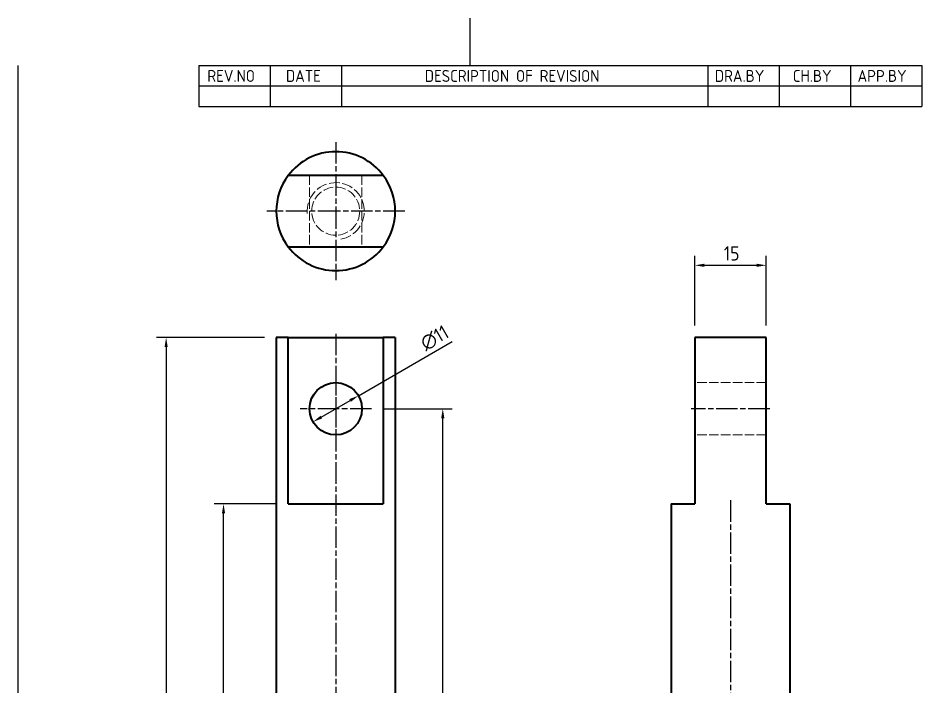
# Model space of a CAD drawing. Header units: millimetres. Extents: x 0 to 210, y 0 to 297.
# Drawn here: x 10 to 200, y 156.4 to 297 of the extents above; entities that cross this region are included whole.
import ezdxf

# ---------------------------------------------------------------- set-up
doc = ezdxf.new("R2010")
doc.units = ezdxf.units.MM
doc.linetypes.add('CHAIN', pattern=[0.35429999999999995, 0.2362, -0.0295, 0.0591, -0.0295])
doc.linetypes.add('DASHED', pattern=[0.2067, 0.1654, -0.0413])
doc.layers.get('0').update_dxf_attribs({"color": 3, "lineweight": 25})
for name, color, linetype, lineweight in [('가려진 것(ISO)', 2, 'DASHED', 18), ('가시적인 것(ISO)', 3, 'Continuous', 40), ('경계(ISO)', 7, 'Continuous', 25), ('기호(ISO)', 5, 'Continuous', 25), ('중심 표식(ISO)', 1, 'Continuous', 25), ('중심선(ISO)', 1, 'Continuous', 25), ('치수(ISO)', 2, 'Continuous', 25)]:
    doc.layers.add(name, color=color, linetype=linetype, lineweight=lineweight)
doc.styles.add('ISO ProportionalPSTEK', font='isocp.shx')
doc.styles.add('치수 텍스트_PSTEK_POSCO', font='isocp.shx')
doc.dimstyles.new('치수_PSTEK_POSCO', dxfattribs={"dimtxt": 3, "dimasz": 2, "dimexe": 2, "dimexo": 2.5, "dimgap": 1, "dimtad": 1, "dimrnd": 1e-08, "dimdsep": 46, "dimtxsty": '치수 텍스트_PSTEK_POSCO', "dimcen": 0.09, "dimdle": 10, "dimclrd": 7, "dimclre": 7, "dimclrt": 2, "dimadec": 1, "dimazin": 2, "dimtfac": 1, "dimtmove": 0, "dimatfit": 3, "dimfxl": 0, "dimtolj": 1, "dimlwd": -1, "dimlwe": -1, "dimarcsym": 0})

# ---------------------------------------------------------------- blocks, each defined once
blk = doc.blocks.new('경계 Default Border')
at = {"layer": '경계(ISO)', "flags": 128}
for points in [[(105, 297.0000076293945), (105, 287.0000076293945)], [(10, 10), (10, 287.0000076293945)]]:
    blk.add_lwpolyline(points, dxfattribs=at)
blk = doc.blocks.new('리비전 내역')
at = {"layer": '기호(ISO)'}
for p, q in [((48.00000000000001, 287.0000076293945), (200, 287.0000076293945)), ((48.00000000000001, 287.0000076293945), (48.00000000000001, 282.7200076293945)), ((63.00000000000001, 287.0000076293945), (63.00000000000001, 282.7200076293945)), ((78, 287.0000076293945), (78, 282.7200076293945)), ((155, 287.0000076293945), (155, 282.7200076293945)), ((170, 287.0000076293945), (170, 282.7200076293945)), ((185, 287.0000076293945), (185, 282.7200076293945)), ((200, 287.0000076293945), (200, 282.7200076293945)), ((48.00000000000001, 282.7200076293945), (200, 282.7200076293945)), ((48.00000000000001, 282.7200076293945), (48.00000000000001, 278.4400076293945)), ((63.00000000000001, 282.7200076293945), (63.00000000000001, 278.4400076293945)), ((78, 282.7200076293945), (78, 278.4400076293945)), ((155, 282.7200076293945), (155, 278.4400076293945)), ((170, 282.7200076293945), (170, 278.4400076293945)), ((185, 282.7200076293945), (185, 278.4400076293945)), ((200, 282.7200076293945), (200, 278.4400076293945)), ((48.00000000000001, 278.4400076293945), (200, 278.4400076293945))]:
    blk.add_line(p, q, dxfattribs=at)
at = {"layer": '기호(ISO)', "color": 2, "char_height": 2.5, "attachment_point": 7, "style": 'ISO ProportionalPSTEK'}
for s, insert in [('REV.NO', (49.7871163682308, 283.5831900503393)), ('DATE', (66.31423177283666, 283.5831900503393)), ('DESCRIPTION OF REVISION', (95.50702043336295, 283.5831900503393)), ('DRA.BY', (156.4757339553203, 283.5831900503393)), ('CH.BY', (172.8642915086116, 283.5831900503393)), ('APP.BY', (186.4777339604403, 283.5831900503393))]:
    blk.add_mtext(s, dxfattribs=dict(at, insert=insert))
blk = doc.blocks.new('*D22')
at = {"layer": 'Defpoints', "color": 0}
for p in [(64.2771756714754, 229.8499535670268), (41.12274704056372, 74.84995356702682), (64.2771756714754, 74.84995356702682)]:
    blk.add_point(p, dxfattribs=at)
at = {"layer": '치수(ISO)', "color": 7}
for p, q in [((61.7771756714754, 229.8499535670269), (39.12274704056376, 229.8499535670269)), ((41.12274704056376, 227.8499535670269), (41.12274704056372, 76.84995356702682)), ((61.7771756714754, 74.84995356702682), (39.12274704056372, 74.84995356702682))]:
    blk.add_line(p, q, dxfattribs=at)
for points in [[(40.78941370723042, 227.8499535670269), (41.45608037389709, 227.8499535670269), (41.12274704056376, 229.8499535670269)], [(40.78941370723039, 76.84995356702682), (41.45608037389706, 76.84995356702682), (41.12274704056372, 74.84995356702682)]]:
    blk.add_solid(points, dxfattribs=at)
at = {"layer": '치수(ISO)', "color": 2, "insert": (38.62274704056372, 149.8878215326709), "char_height": 3, "attachment_point": 4, "rotation": 90, "style": '치수 텍스트_PSTEK_POSCO'}
blk.add_mtext('\\A1;155', dxfattribs=at)
blk = doc.blocks.new('*D23')
at = {"layer": 'Defpoints', "color": 0}
for p in [(53.18732048420694, 194.8499535670269), (66.7771756714754, 194.8499535670268), (64.2771756714754, 74.84995356702682)]:
    blk.add_point(p, dxfattribs=at)
at = {"layer": '치수(ISO)', "color": 7}
for p, q in [((64.2771756714754, 194.8499535670268), (51.18732048420694, 194.8499535670269)), ((53.18732048420691, 76.84995356702682), (53.18732048420694, 192.8499535670269)), ((61.7771756714754, 74.84995356702682), (51.18732048420691, 74.84995356702682))]:
    blk.add_line(p, q, dxfattribs=at)
for points in [[(52.85398715087361, 192.8499535670269), (53.52065381754028, 192.8499535670269), (53.18732048420694, 194.8499535670269)], [(52.85398715087358, 76.84995356702682), (53.52065381754025, 76.84995356702682), (53.18732048420691, 74.84995356702682)]]:
    blk.add_solid(points, dxfattribs=at)
at = {"layer": '치수(ISO)', "color": 2, "insert": (50.68702520861635, 132.4487724646646), "char_height": 3, "attachment_point": 4, "rotation": 90, "style": '치수 텍스트_PSTEK_POSCO'}
blk.add_mtext('\\A1;120', dxfattribs=at)
blk = doc.blocks.new('*D24')
at = {"layer": 'Defpoints', "color": 0}
for p in [(84.2771756714754, 214.8499535670268), (99.27717567147543, 214.8499535670268), (89.2771756714754, 74.84995356702682)]:
    blk.add_point(p, dxfattribs=at)
at = {"layer": '치수(ISO)', "color": 7}
for p, q in [((86.7771756714754, 214.8499535670268), (101.2771756714754, 214.8499535670268)), ((99.2771756714754, 76.8499535670268), (99.27717567147543, 212.8499535670268)), ((91.7771756714754, 74.84995356702682), (101.2771756714754, 74.8499535670268))]:
    blk.add_line(p, q, dxfattribs=at)
for points in [[(98.9438423381421, 212.8499535670268), (99.61050900480876, 212.8499535670268), (99.27717567147543, 214.8499535670268)], [(98.94384233814208, 76.8499535670268), (99.61050900480873, 76.8499535670268), (99.2771756714754, 74.8499535670268)]]:
    blk.add_solid(points, dxfattribs=at)
at = {"layer": '치수(ISO)', "color": 2, "insert": (96.7771756714754, 142.2987724646646), "char_height": 3, "attachment_point": 4, "rotation": 90, "style": '치수 텍스트_PSTEK_POSCO'}
blk.add_mtext('\\A1;140', dxfattribs=at)
blk = doc.blocks.new('*D25')
at = {"layer": 'Defpoints', "color": 0}
for p in [(167.254871968969, 245.012088950478), (152.254871968969, 229.8499535670268), (167.254871968969, 229.8499535670268)]:
    blk.add_point(p, dxfattribs=at)
at = {"layer": '치수(ISO)', "color": 7}
for p, q in [((152.254871968969, 232.3499535670268), (152.254871968969, 247.012088950478)), ((167.254871968969, 232.3499535670268), (167.254871968969, 247.012088950478)), ((154.254871968969, 245.012088950478), (165.254871968969, 245.012088950478))]:
    blk.add_line(p, q, dxfattribs=at)
for points in [[(154.254871968969, 245.3454222838113), (154.254871968969, 244.6787556171446), (152.254871968969, 245.012088950478)], [(165.254871968969, 245.3454222838113), (165.254871968969, 244.6787556171446), (167.254871968969, 245.012088950478)]]:
    blk.add_solid(points, dxfattribs=at)
at = {"layer": '치수(ISO)', "color": 2, "insert": (158.342739934613, 247.512088950478), "char_height": 3, "attachment_point": 4, "style": '치수 텍스트_PSTEK_POSCO'}
blk.add_mtext('\\A1;15', dxfattribs=at)
blk = doc.blocks.new('*D26')
at = {"layer": 'Defpoints', "color": 0}
for p in [(81.5403153922902, 217.5999535670264), (72.01403595066081, 212.0999535670274)]:
    blk.add_point(p, dxfattribs=at)
at = {"layer": '치수(ISO)', "color": 7}
for p, q in [((81.5403153922902, 217.5999535670264), (101.2432782406646, 228.9754644713659)), ((73.7460867582298, 213.0999535670272), (79.80826458472121, 216.5999535670266))]:
    blk.add_line(p, q, dxfattribs=at)
for points in [[(79.64159791805457, 216.8886287016214), (79.97493125138786, 216.3112784324317), (81.5403153922902, 217.5999535670264)], [(73.57942009156315, 213.388628701622), (73.91275342489644, 212.8112784324323), (72.01403595066081, 212.0999535670274)]]:
    blk.add_solid(points, dxfattribs=at)
at = {"layer": '치수(ISO)', "color": 2, "insert": (94.97033089871478, 228.2405279808275), "char_height": 3, "attachment_point": 4, "rotation": 29.999999999994163, "style": '치수 텍스트_PSTEK_POSCO'}
blk.add_mtext('\\A1;∅11', dxfattribs=at)

msp = doc.modelspace()

# ---------------------------------------------------------------- linework, layer by layer
at = {"layer": '가려진 것(ISO)', "ltscale": 12.09482383728027}
for p, q in [((71.27717567150628, 263.9023712728712), (71.27717567150628, 248.9023712728712)), ((82.27717567150628, 263.9023712728712), (82.27717567150628, 248.9023712728712)), ((167.254871968966, 220.3499535670268), (152.254871968966, 220.3499535670268)), ((167.254871968966, 209.3499535670268), (152.254871968966, 209.3499535670268))]:
    msp.add_line(p, q, dxfattribs=at)
at = {"layer": '가려진 것(ISO)', "ltscale": 12.79992580413818}
msp.add_circle((76.77717567150628, 256.4023712728401), 5.053, dxfattribs=at)
at = {"layer": '가려진 것(ISO)', "ltscale": 13.67892265319824}
msp.add_arc((76.77717567150628, 256.4023712728401), 6, 280.0000000000492, 189.9999999999981, dxfattribs=at)
at = {"layer": '가시적인 것(ISO)'}
for p, q in [((86.77717567150628, 263.9023712728757), (66.77717567150628, 263.9023712728757)), ((66.77717567150628, 248.9023712728757), (86.77717567150628, 248.9023712728757)), ((66.7771756714754, 229.8499535670268), (64.2771756714754, 229.8499535670268)), ((64.2771756714754, 229.8499535670268), (64.2771756714754, 74.84995356702683)), ((66.7771756714754, 194.8499535670268), (66.7771756714754, 229.8499535670268)), ((66.7771756714754, 229.8499535670268), (86.7771756714754, 229.8499535670268)), ((86.7771756714754, 229.8499535670268), (86.7771756714754, 194.8499535670268)), ((89.2771756714754, 229.8499535670268), (86.7771756714754, 229.8499535670268)), ((89.2771756714754, 229.8499535670268), (89.2771756714754, 74.84995356702683)), ((152.254871968969, 229.8499535670268), (152.254871968969, 194.8499535670268)), ((167.254871968969, 229.8499535670268), (152.254871968969, 229.8499535670268)), ((167.254871968969, 194.8499535670268), (167.254871968969, 229.8499535670268)), ((66.7771756714754, 194.8499535670268), (86.7771756714754, 194.8499535670268)), ((147.254871968966, 194.8499535670268), (152.254871968969, 194.8499535670268)), ((147.254871968966, 194.8499535670268), (147.254871968966, 74.84995356702683)), ((167.254871968969, 194.8499535670268), (172.254871968966, 194.8499535670268)), ((172.254871968966, 194.8499535670268), (172.254871968966, 74.84995356702683))]:
    msp.add_line(p, q, dxfattribs=at)
msp.add_circle((76.7771756714754, 214.8499535670268), 5.5, dxfattribs=at)
for centre, start, end in [((76.77717567150628, 256.4023712728653), 36.86989764584401, 143.130102354156), ((76.77717567150628, 256.4023712728757), 143.130102354156, 216.869897645844), ((76.77717567150628, 256.4023712728757), 323.130102354156, 36.86989764584394), ((76.77717567150628, 256.4023712728653), 216.869897645844, 323.130102354156)]:
    msp.add_arc(centre, 12.5, start, end, dxfattribs=at)
at = {"layer": '중심 표식(ISO)', "linetype": 'CHAIN', "ltscale": 19.05165100097656}
for p, q in [((76.77717567150628, 270.9023712728653), (76.77717567150628, 255.6523712728653)), ((76.77717567150628, 257.1523712728653), (76.77717567150628, 241.9023712728653)), ((77.52717567150628, 256.4023712728757), (62.27717567150628, 256.4023712728757)), ((91.27717567150627, 256.4023712728757), (76.02717567150628, 256.4023712728757)), ((76.7771756714754, 222.3499535670268), (76.7771756714754, 207.3499535670268)), ((84.2771756714754, 214.8499535670268), (69.2771756714754, 214.8499535670268))]:
    msp.add_line(p, q, dxfattribs=at)
at = {"layer": '중심 표식(ISO)', "linetype": 'CHAIN', "ltscale": 1.666711091995239}
for p, q in [((76.77717567150628, 257.1523712728757), (76.77717567150628, 255.6523712728757)), ((76.77717567150628, 257.1523712728757), (76.77717567150628, 255.6523712728757)), ((77.52717567150628, 256.4023712728653), (76.02717567150628, 256.4023712728653)), ((77.52717567150628, 256.4023712728653), (76.02717567150628, 256.4023712728653))]:
    msp.add_line(p, q, dxfattribs=at)
at = {"layer": '중심선(ISO)', "linetype": 'CHAIN', "ltscale": 19.05165100097656}
for p, q in [((76.7771756714754, 230.5999535670268), (76.7771756714754, 74.0999535670268)), ((168.004871968966, 214.8499535670268), (151.504871968966, 214.8499535670268)), ((159.754871968966, 195.5999535670268), (159.754871968966, 74.0999535670268))]:
    msp.add_line(p, q, dxfattribs=at)

# ---------------------------------------------------------------- block references
msp.add_blockref('경계 Default Border', (0, 0))
at = {"layer": '기호(ISO)'}
msp.add_blockref('리비전 내역', (0, 0), dxfattribs=at)

# ---------------------------------------------------------------- dimensions: what is measured, and where the dimension line sits
at = {"layer": '치수(ISO)', "color": 7}
for base, p1, p2, angle, picture, middle in [((167.254871968969, 245.012088950478), (152.254871968969, 229.8499535670268), (167.254871968969, 229.8499535670268), 180, '*D25', (159.754871968969, 245.012088950478)), ((41.12274704056372, 74.84995356702682), (64.2771756714754, 229.8499535670268), (64.2771756714754, 74.84995356702682), 90, '*D22', (41.12274704056372, 152.3499535670268)), ((99.27717567147543, 214.8499535670268), (89.2771756714754, 74.84995356702682), (84.2771756714754, 214.8499535670268), 90, '*D24', (99.2771756714754, 144.8499535670268)), ((53.18732048420694, 194.8499535670269), (64.2771756714754, 74.84995356702682), (66.7771756714754, 194.8499535670268), 90, '*D23', (53.18732048420691, 134.8499535670268))]:
    dim = msp.add_linear_dim(base=base, p1=p1, p2=p2, angle=angle, dimstyle='치수_PSTEK_POSCO', override={"dimdec": 2, "dimtp": 0, "dimtm": -0, "dimtdec": 2, "dimtofl": 0, "dimatfit": 1}, dxfattribs=at)
    dim.commit()
    dim.dimension.update_dxf_attribs({"geometry": picture, "text_midpoint": middle, "dimtype": 160})
dim = msp.add_diameter_dim_2p(p1=(72.01403595066081, 212.0999535670274), p2=(81.5403153922902, 217.5999535670264), dimstyle='치수_PSTEK_POSCO', override={"dimdec": 2, "dimlfac": 1, "dimtp": 0, "dimtm": -0, "dimtdec": 2, "dimatfit": 2}, dxfattribs=at)
dim.commit()
dim.dimension.update_dxf_attribs({"geometry": '*D26', "text_midpoint": (98.29879186779733, 227.2754644713661), "dimtype": 163})

doc.saveas('drawing.dxf')
